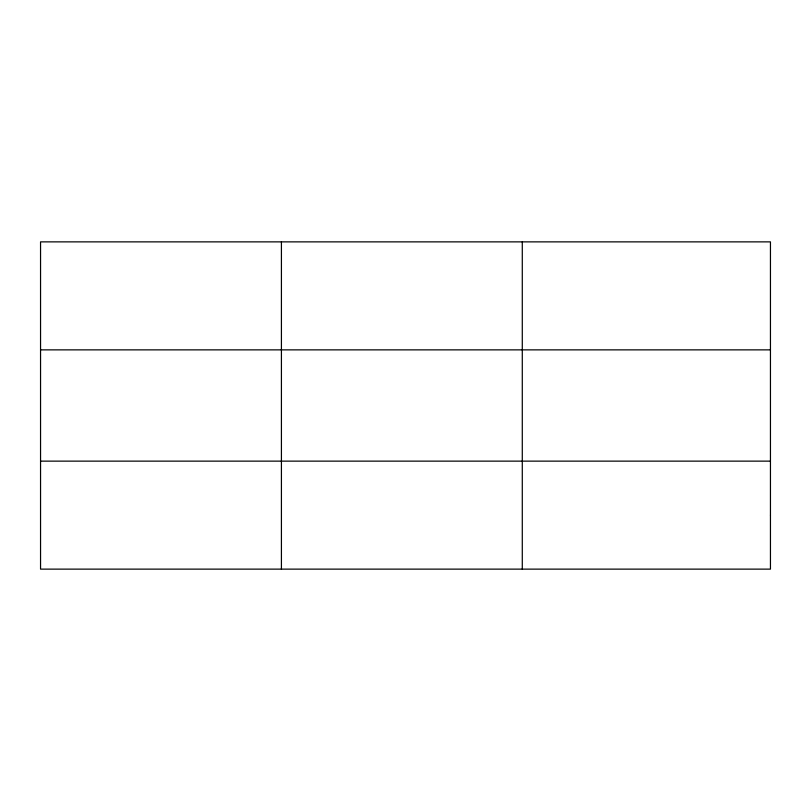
<?xml version="1.0" encoding="UTF-8"?>
<svg xmlns="http://www.w3.org/2000/svg" width="811" height="811" viewBox="0 0 811 811"><rect width="100%" height="100%" fill="white"/><g stroke="black" fill="none" stroke-linecap="round" stroke-linejoin="round"><path stroke-width="1.22" d="M281.417 569.129L281.417 241.871M522.284 569.129L522.284 241.871M40.55 349.865L770.45 349.865M40.55 461.135L770.45 461.135M770.45 515.127L770.45 569.129L40.55 569.129L40.55 241.871L770.45 241.871L770.45 515.127"/></g></svg>
